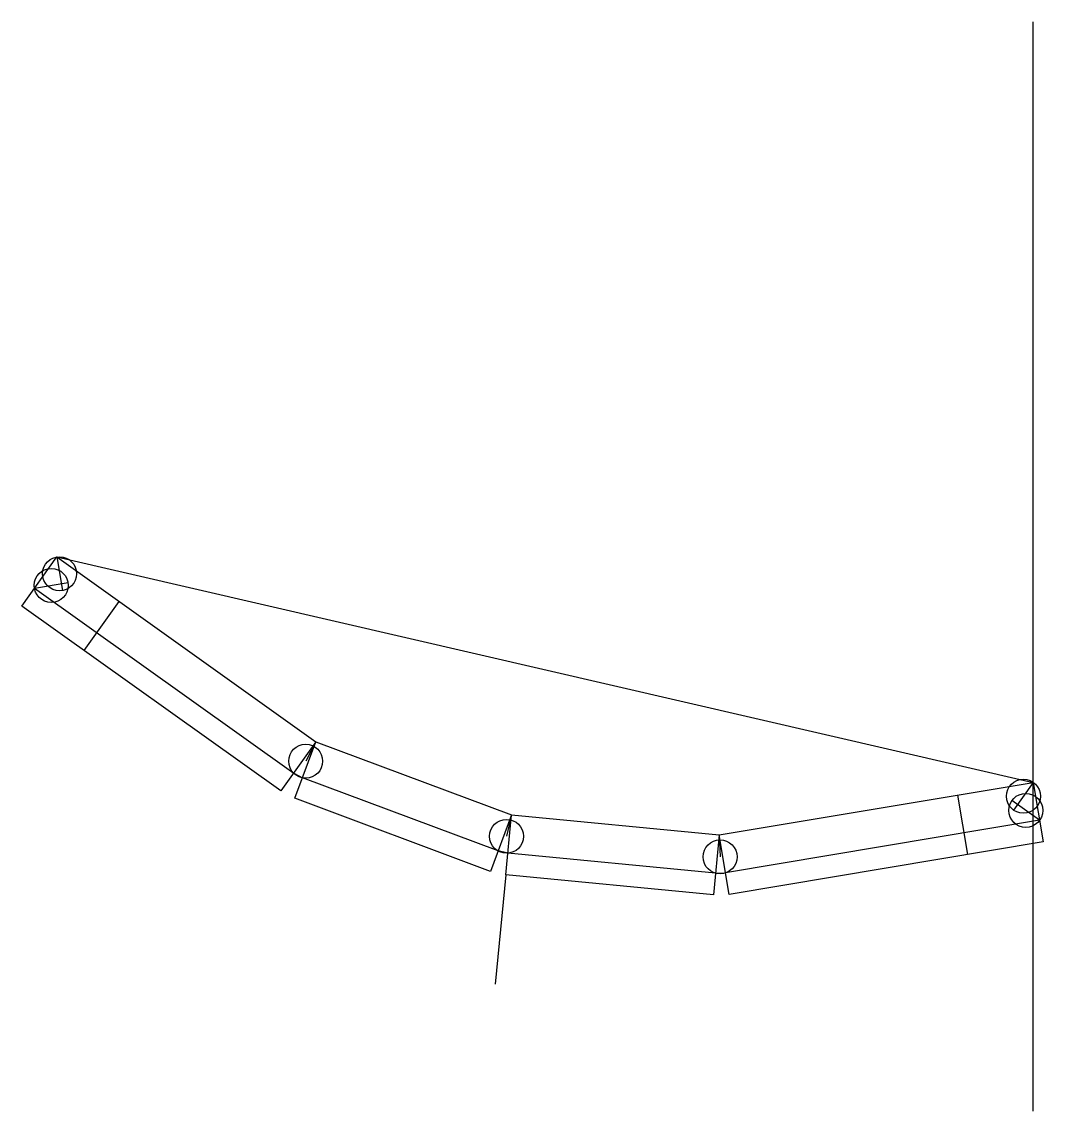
# Model space of a CAD drawing. Header units: millimetres. Extents: x 47.7 to 140.9, y 0 to 99.4.
import ezdxf

# ---------------------------------------------------------------- set-up
doc = ezdxf.new("R2010")
doc.units = ezdxf.units.MM
doc.layers.get('0').update_dxf_attribs({"linetype": 'CONTINUOUS'})

msp = doc.modelspace()

# ---------------------------------------------------------------- linework, layer by layer
for p, q in [((140, 0), (140, 99.407)), ((50.892, 50.572), (140, 30)), ((50.892, 50.572), (51.404, 47.515)), ((48.86, 47.723), (51.917, 48.234)), ((48.86, 47.723), (72.51, 30.853)), ((53.397, 42.03), (56.591, 46.507)), ((74.543, 33.703), (73.604, 31.937)), ((72.51, 30.853), (73.317, 30.424)), ((91.16, 23.753), (73.317, 30.424)), ((140, 30), (138.2, 27.476)), ((133.096, 28.845), (134.004, 23.42)), ((140.578, 26.548), (138.054, 28.348)), ((92.386, 27.031), (91.936, 25.082)), ((140.578, 26.548), (111.926, 21.753)), ((111.348, 25.205), (111.418, 23.207)), ((92.051, 23.547), (91.16, 23.753)), ((111.013, 21.721), (92.051, 23.547)), ((91.859, 21.557), (90.9, 11.603)), ((111.013, 21.721), (111.926, 21.753))]:
    msp.add_line(p, q)
for points in [[(74.543, 33.703), (71.349, 29.225), (47.699, 46.094), (50.892, 50.572)], [(92.386, 27.031), (90.46, 21.88), (72.616, 28.551), (74.543, 33.703)], [(140, 30), (140.908, 24.575), (112.256, 19.781), (111.348, 25.205)], [(111.348, 25.205), (110.821, 19.731), (91.859, 21.557), (92.386, 27.031)]]:
    msp.add_lwpolyline(points, close=True)
for centre in [(51.148, 49.043), (50.389, 47.979), (73.604, 31.937), (139.1, 28.738), (139.316, 27.448), (91.936, 25.082), (111.418, 23.207)]:
    msp.add_circle(centre, 1.55)

doc.saveas('drawing.dxf')
